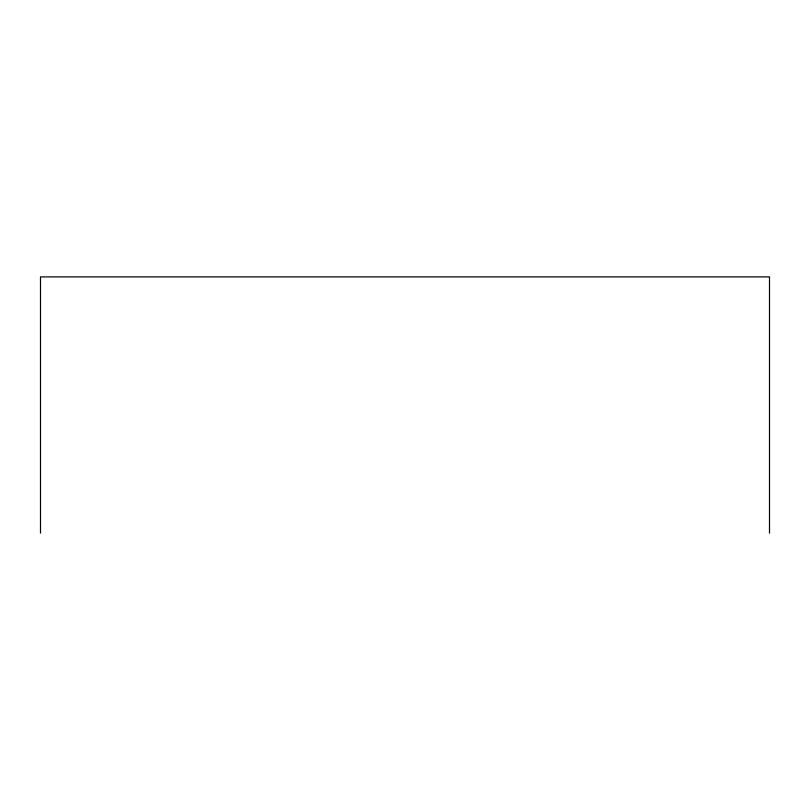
<?xml version="1.0" encoding="UTF-8"?>
<svg xmlns="http://www.w3.org/2000/svg" width="810" height="810" viewBox="0 0 810 810"><rect width="100%" height="100%" fill="white"/><g stroke="black" fill="none" stroke-linecap="round" stroke-linejoin="round"><path stroke-width="1.21" d="M769.5 533.112L769.5 276.888L40.5 276.888L40.5 533.112"/></g></svg>
